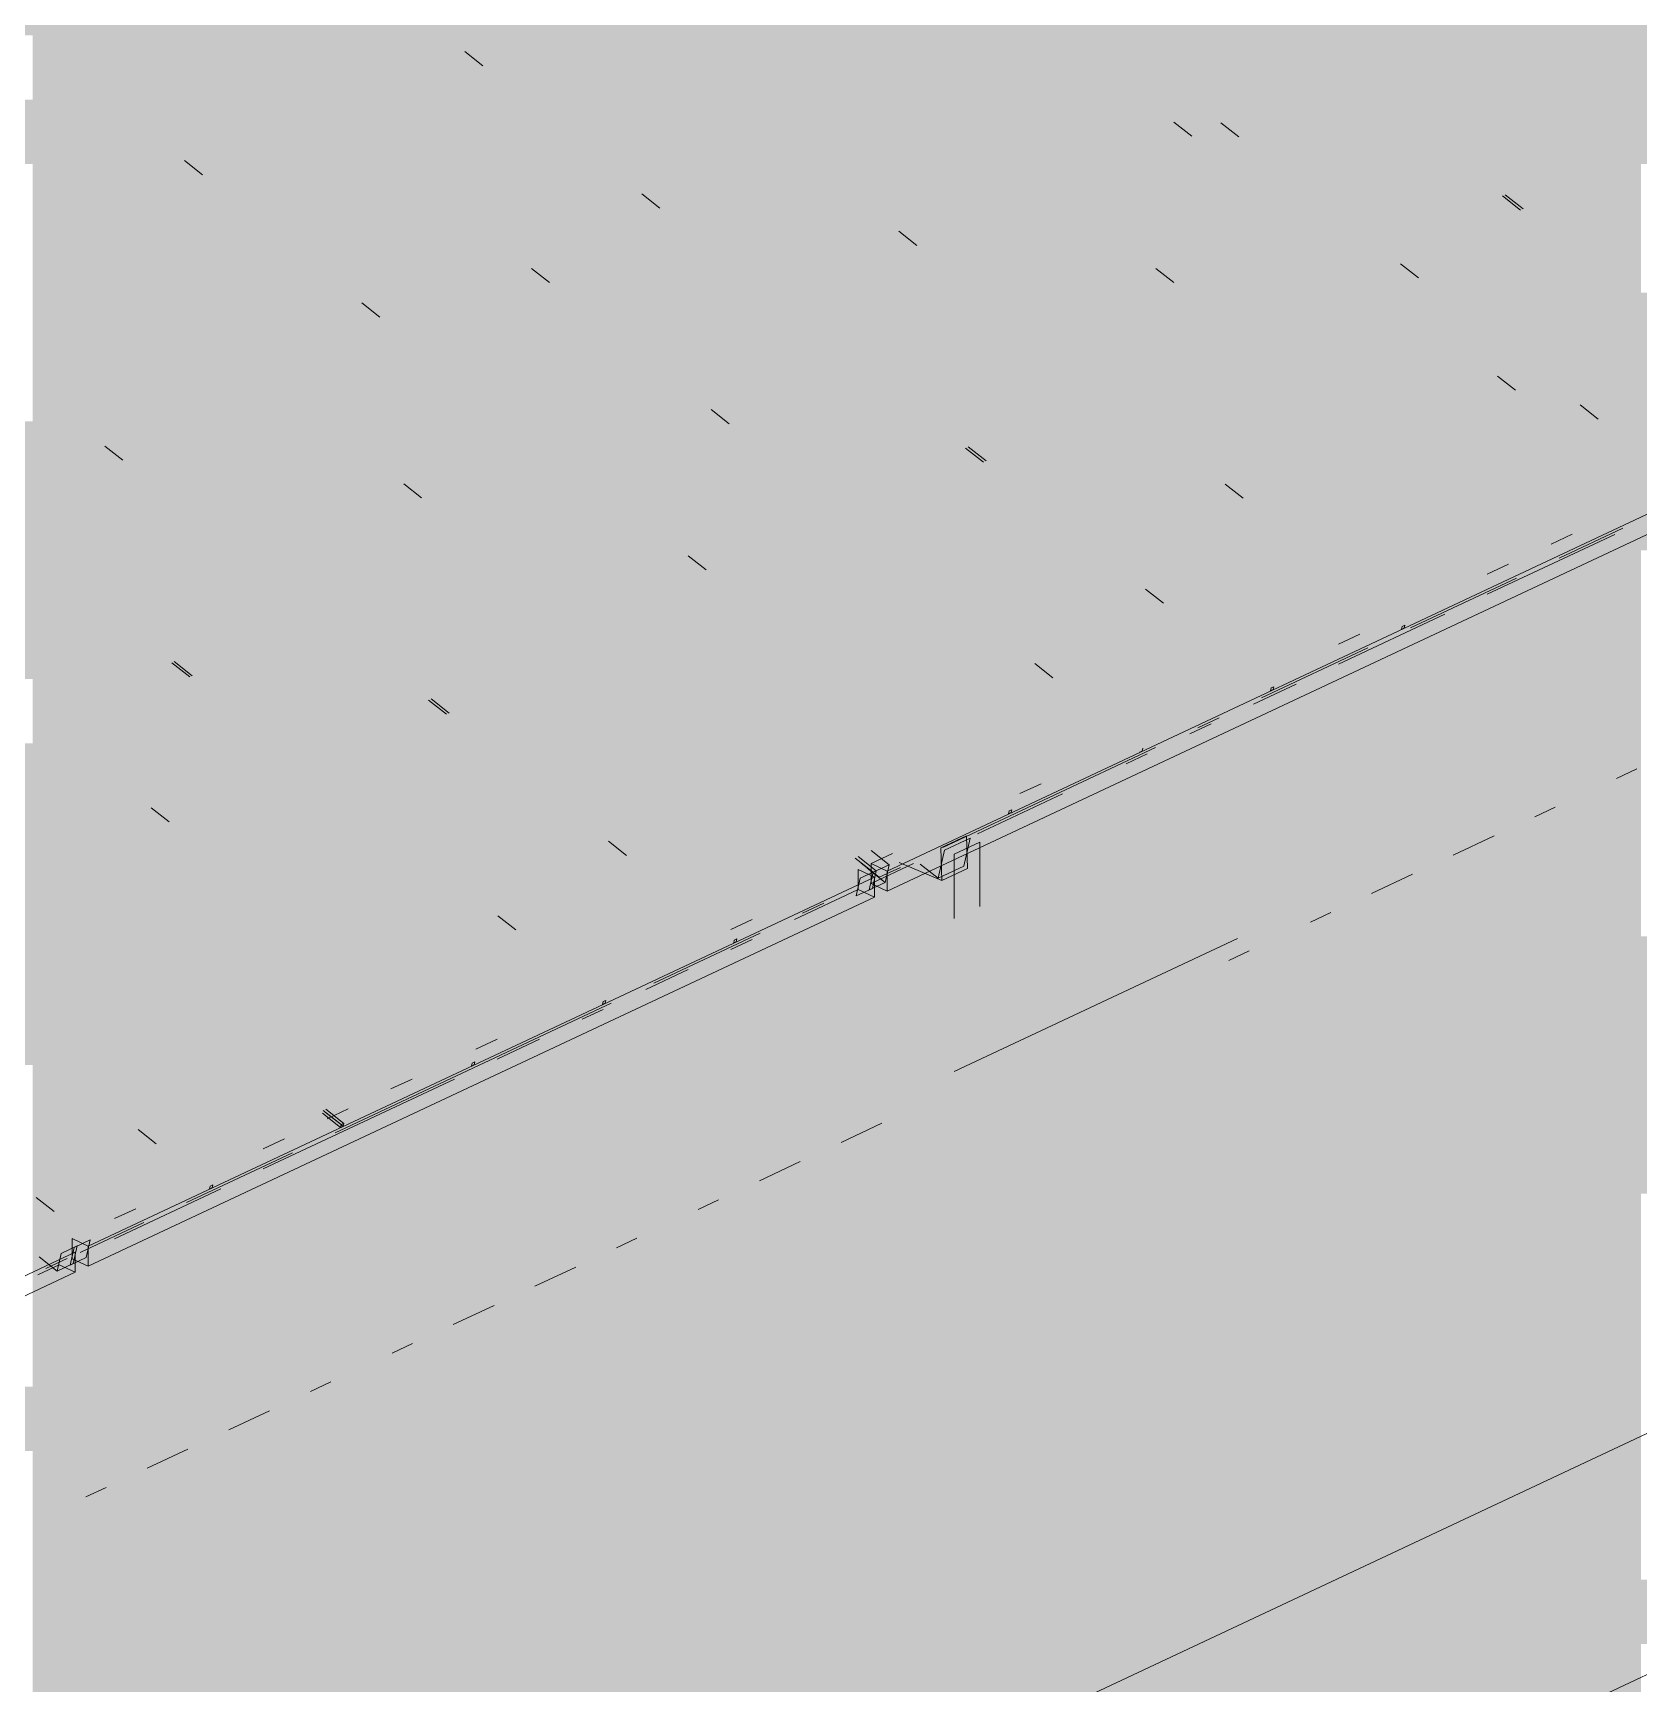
# Model space of a CAD drawing. Header units: millimetres. Extents: x 5 to 1315, y 5 to 292.
# Drawn here: x 1124.158 to 1128.318, y 228.396 to 232.673 of the extents above; entities that cross this region are included whole.
import ezdxf

# ---------------------------------------------------------------- set-up
doc = ezdxf.new("R2010")
doc.units = ezdxf.units.MM
doc.layers.add('EXISTING', color=7, linetype='Continuous')
doc.layers.add('IMAGES', color=7, linetype='Continuous')

# ---------------------------------------------------------------- blocks, each defined once
blk = doc.blocks.new('SHEET_03')
at = {"layer": 'EXISTING', "color": 250, "lineweight": 9}
for p, q in [((219.1266, 224.7204), (254.632, 241.3892)), ((254.632, 240.7647), (219.1266, 224.096)), ((219.1266, 224.096), (240.6299, 234.1911)), ((225.323, 232.5881), (225.2764, 232.6247)), ((227.1131, 232.4421), (227.1597, 232.4055)), ((227.2813, 232.4042), (227.2347, 232.4407)), ((224.5976, 232.306), (224.551, 232.3425)), ((225.7355, 232.256), (225.7821, 232.2194)), ((227.9648, 232.2509), (228.0114, 232.2144)), ((228.0181, 232.2175), (227.9715, 232.254)), ((226.4009, 232.1594), (226.4475, 232.1228)), ((225.4959, 232.0266), (225.4493, 232.0632)), ((227.0664, 232.0628), (227.1129, 232.0263)), ((227.747, 232.0386), (227.7004, 232.0751)), ((225.0101, 231.9738), (225.0567, 231.9373)), ((227.9515, 231.784), (227.998, 231.7474)), ((228.2128, 231.673), (228.1662, 231.7095)), ((225.9617, 231.661), (225.9151, 231.6976)), ((224.3446, 231.6029), (224.3911, 231.5664)), ((226.5739, 231.5979), (226.6204, 231.5613)), ((226.6271, 231.5645), (226.5805, 231.601)), ((225.1649, 231.469), (225.1184, 231.5056)), ((227.2925, 231.4679), (227.246, 231.5045)), ((226.3708, 230.5021), (228.4072, 231.4582)), ((226.3708, 230.4501), (228.4072, 231.4061)), ((227.9252, 231.219), (228.2555, 231.374)), ((228.1454, 231.3744), (228.0903, 231.3485)), ((228.1112, 231.3127), (228.2763, 231.3903)), ((225.9017, 231.2824), (225.8552, 231.3189)), ((227.9803, 231.2969), (227.9252, 231.271)), ((227.7259, 231.1319), (228.0011, 231.2611)), ((227.0396, 231.2323), (227.0862, 231.1958)), ((227.54, 231.0381), (227.8152, 231.1673)), ((227.595, 231.116), (227.54, 231.0901)), ((227.7051, 231.1357), (227.7034, 231.1284)), ((227.7034, 231.1284), (227.7101, 231.1316)), ((227.7117, 231.1389), (227.7051, 231.1357)), ((227.7101, 231.1316), (227.7117, 231.1389)), ((227.3406, 230.951), (227.6158, 231.0802)), ((224.5175, 231.0415), (224.5641, 231.0049)), ((224.5707, 231.008), (224.5242, 231.0446)), ((226.8, 231.003), (226.7535, 231.0395)), ((227.3198, 230.9348), (227.4299, 230.9864)), ((225.1829, 230.9449), (225.2295, 230.9083)), ((225.2362, 230.9115), (225.1896, 230.948)), ((227.3657, 230.9764), (227.364, 230.9691)), ((227.364, 230.9691), (227.3707, 230.9722)), ((227.3723, 230.9795), (227.3657, 230.9764)), ((227.3707, 230.9722), (227.3723, 230.9795)), ((227.1755, 230.8735), (227.2306, 230.8993)), ((227.1547, 230.8572), (227.2097, 230.8831)), ((226.5151, 230.5634), (227.0655, 230.8218)), ((227.0246, 230.8098), (227.0313, 230.8129)), ((227.0313, 230.8129), (227.0329, 230.8202)), ((226.9896, 230.7797), (227.0446, 230.8056)), ((226.7694, 230.7284), (226.7144, 230.7026)), ((228.2599, 230.7421), (228.3127, 230.7669)), ((226.6043, 230.5989), (226.8245, 230.7022)), ((224.5108, 230.6293), (224.4642, 230.6659)), ((226.6868, 230.6577), (226.6852, 230.6504)), ((226.6852, 230.6504), (226.6919, 230.6536)), ((226.6935, 230.6609), (226.6868, 230.6577)), ((226.6919, 230.6536), (226.6935, 230.6609)), ((228.0484, 230.6428), (228.1013, 230.6676)), ((225.6487, 230.5793), (225.6952, 230.5427)), ((226.3759, 230.5185), (226.3293, 230.5551)), ((226.5193, 230.5564), (226.5029, 230.4834)), ((226.5764, 230.5935), (226.5097, 230.5622)), ((226.5097, 230.5622), (226.5125, 230.4777)), ((226.5859, 230.5877), (226.5193, 230.5564)), ((226.5444, 230.5459), (226.6111, 230.5772)), ((226.5696, 230.5147), (226.5859, 230.5877)), ((226.5792, 230.509), (226.5764, 230.5935)), ((226.6111, 230.4107), (226.6111, 230.5772)), ((227.837, 230.5435), (227.9427, 230.5932)), ((226.2877, 230.5355), (226.3342, 230.4989)), ((226.3426, 230.5029), (226.296, 230.5394)), ((226.3034, 230.5225), (226.35, 230.4859)), ((226.3842, 230.5475), (226.3291, 230.5217)), ((226.3291, 230.5217), (226.3291, 230.4697)), ((226.3708, 230.5021), (226.3291, 230.5217)), ((226.3291, 230.4697), (226.4392, 230.5213)), ((226.3759, 230.5185), (226.3342, 230.4989)), ((226.35, 230.4859), (226.405, 230.5117)), ((226.3657, 230.4728), (226.3759, 230.5185)), ((226.5125, 230.4777), (226.4014, 230.524)), ((226.5029, 230.4834), (226.4564, 230.5199)), ((226.5029, 230.4834), (226.5696, 230.5147)), ((226.5444, 230.5459), (226.5444, 230.3794)), ((224.301, 229.5304), (226.3375, 230.4865)), ((226.3009, 230.4833), (226.2907, 230.4376)), ((226.2958, 230.506), (226.3375, 230.4865)), ((226.2958, 230.454), (226.2958, 230.506)), ((226.3426, 230.5029), (226.3009, 230.4833)), ((226.3191, 230.5094), (226.3657, 230.4728)), ((226.3342, 230.4989), (226.324, 230.4533)), ((226.324, 230.4533), (226.3657, 230.4728)), ((226.3291, 230.4697), (226.3708, 230.4501)), ((226.3324, 230.4572), (226.3426, 230.5029)), ((226.3375, 230.4865), (226.3375, 230.4344)), ((226.3708, 230.4501), (226.3708, 230.5021)), ((226.5125, 230.4777), (226.5792, 230.509)), ((227.6255, 230.4443), (227.7313, 230.4939)), ((224.301, 229.4784), (226.3375, 230.4344)), ((226.1307, 230.3765), (226.2958, 230.454)), ((226.2907, 230.4376), (226.3324, 230.4572)), ((226.3375, 230.4344), (226.2958, 230.454)), ((225.4091, 230.35), (225.3625, 230.3865)), ((226.1515, 230.3927), (226.2065, 230.4186)), ((227.467, 230.3698), (227.5198, 230.3946)), ((225.7662, 230.2119), (226.0414, 230.341)), ((226.0206, 230.3768), (225.9656, 230.351)), ((225.9656, 230.299), (226.0206, 230.3248)), ((225.9747, 230.3234), (225.9731, 230.3161)), ((225.9731, 230.3161), (225.9797, 230.3192)), ((225.9814, 230.3265), (225.9747, 230.3234)), ((225.9797, 230.3192), (225.9814, 230.3265)), ((226.5444, 229.9831), (227.2779, 230.3274)), ((227.2555, 230.2705), (227.3084, 230.2954)), ((225.7454, 230.1956), (225.8555, 230.2473)), ((224.9407, 229.8243), (225.6562, 230.1602)), ((225.5803, 230.1181), (225.6353, 230.1439)), ((225.6353, 230.1641), (225.6337, 230.1568)), ((225.6337, 230.1568), (225.6403, 230.1599)), ((225.642, 230.1672), (225.6353, 230.1641)), ((225.6403, 230.1599), (225.642, 230.1672)), ((225.3601, 230.0668), (225.3051, 230.0409)), ((225.3601, 230.0147), (225.4702, 230.0664)), ((225.2959, 230.0047), (225.2943, 229.9974)), ((225.2943, 229.9974), (225.3009, 230.0005)), ((225.3026, 230.0078), (225.2959, 230.0047)), ((225.3009, 230.0005), (225.3026, 230.0078)), ((224.7547, 229.7305), (225.2501, 229.9631)), ((225.14, 229.9634), (225.0849, 229.9376)), ((224.9549, 229.8381), (224.9083, 229.8746)), ((224.9099, 229.8819), (224.9565, 229.8454)), ((224.9615, 229.8412), (224.915, 229.8778)), ((224.9632, 229.8485), (224.9166, 229.8851)), ((224.9749, 229.8859), (224.9198, 229.8601)), ((224.4308, 229.8323), (224.4774, 229.7957)), ((224.9565, 229.8454), (224.9549, 229.8381)), ((224.9549, 229.8381), (224.9615, 229.8412)), ((224.9632, 229.8485), (224.9565, 229.8454)), ((224.9615, 229.8412), (224.9632, 229.8485)), ((226.2512, 229.799), (226.3569, 229.8487)), ((224.8098, 229.8084), (224.7547, 229.7826)), ((224.5554, 229.6434), (224.8306, 229.7726)), ((226.0397, 229.6998), (226.1454, 229.7494)), ((224.213, 229.6199), (224.1664, 229.6565)), ((224.3694, 229.5496), (224.6446, 229.6788)), ((224.6171, 229.686), (224.6155, 229.6787)), ((224.6155, 229.6787), (224.6221, 229.6819)), ((224.6238, 229.6892), (224.6171, 229.686)), ((224.6221, 229.6819), (224.6238, 229.6892)), ((224.4245, 229.6275), (224.3694, 229.6017)), ((225.8811, 229.6253), (225.934, 229.6501)), ((224.2802, 229.5142), (224.4453, 229.5917)), ((224.2728, 229.5312), (224.2311, 229.5116)), ((224.2594, 229.55), (224.2594, 229.498)), ((224.301, 229.5304), (224.2594, 229.55)), ((224.2626, 229.4855), (224.2728, 229.5312)), ((224.3061, 229.5468), (224.2645, 229.5272)), ((224.2959, 229.5012), (224.3061, 229.5468)), ((224.301, 229.4784), (224.301, 229.5304)), ((225.6697, 229.526), (225.7225, 229.5509)), ((222.2313, 228.5587), (224.2677, 229.5148)), ((224.2209, 229.4659), (224.1743, 229.5025)), ((224.1918, 229.4727), (224.2469, 229.4985)), ((224.2311, 229.5116), (224.2209, 229.4659)), ((224.2209, 229.4659), (224.2626, 229.4855)), ((224.2645, 229.5272), (224.2543, 229.4816)), ((224.2543, 229.4816), (224.2959, 229.5012)), ((224.2594, 229.498), (224.301, 229.4784)), ((224.2677, 229.5148), (224.2677, 229.4627)), ((222.2313, 228.5067), (224.2677, 229.4627)), ((224.171, 229.4565), (224.226, 229.4823)), ((224.2677, 229.4627), (224.226, 229.4823)), ((225.4582, 229.4268), (225.564, 229.4764)), ((225.2468, 229.3275), (225.3525, 229.3771)), ((225.0882, 229.253), (225.1411, 229.2779)), ((224.8768, 229.1538), (224.9296, 229.1786)), ((224.6653, 229.0545), (224.771, 229.1041)), ((224.4539, 228.9552), (224.5596, 229.0049)), ((224.2953, 228.8808), (224.3481, 228.9056))]:
    blk.add_line(p, q, dxfattribs=at)
at = {"layer": 'IMAGES', "color": 7}
for points in [[(223.991, 232.6667), (224.9908, 232.6667), (223.991, 232.8333), (224.9908, 232.8333)], [(224.9908, 232.6667), (225.1574, 232.6667), (224.9908, 232.8333), (225.1574, 232.8333)], [(225.1574, 232.6667), (226.6571, 232.6667), (225.1574, 232.8333), (226.6571, 232.8333)], [(226.6571, 232.6667), (226.8238, 232.6667), (226.6571, 232.8333), (226.8238, 232.8333)], [(226.8238, 232.6667), (226.9904, 232.6667), (226.8238, 232.8333), (226.9904, 232.8333)], [(226.9904, 232.6667), (229.9898, 232.6667), (226.9904, 232.8333), (229.9898, 232.8333)], [(224.1576, 232.5), (224.3242, 232.5), (224.1576, 232.6667), (224.3242, 232.6667)], [(224.3242, 232.5), (228.4901, 232.5), (224.3242, 232.6667), (228.4901, 232.6667)], [(223.991, 232.3333), (225.9906, 232.3333), (223.991, 232.5), (225.9906, 232.5)], [(225.9906, 232.3333), (226.1572, 232.3333), (225.9906, 232.5), (226.1572, 232.5)], [(226.1572, 232.3333), (227.6569, 232.3333), (226.1572, 232.5), (227.6569, 232.5)], [(227.6569, 232.3333), (227.8236, 232.3333), (227.6569, 232.5), (227.8236, 232.5)], [(227.8236, 232.3333), (230.1565, 232.3333), (227.8236, 232.5), (230.1565, 232.5)], [(224.1576, 232.1667), (224.3242, 232.1667), (224.1576, 232.3333), (224.3242, 232.3333)], [(224.3242, 232.1667), (224.4909, 232.1667), (224.3242, 232.3333), (224.4909, 232.3333)], [(224.4909, 232), (224.6575, 232), (224.4909, 232.3333), (224.6575, 232.3333)], [(224.6575, 232), (224.8241, 232), (224.6575, 232.3333), (224.8241, 232.3333)], [(224.8241, 232.1667), (226.6571, 232.1667), (224.8241, 232.3333), (226.6571, 232.3333)], [(226.6571, 232.1667), (226.8238, 232.1667), (226.6571, 232.3333), (226.8238, 232.3333)], [(226.8238, 232.1667), (227.157, 232.1667), (226.8238, 232.3333), (227.157, 232.3333)], [(227.157, 232.1667), (227.3237, 232.1667), (227.157, 232.3333), (227.3237, 232.3333)], [(227.3237, 232.1667), (227.4903, 232.1667), (227.3237, 232.3333), (227.4903, 232.3333)], [(227.4903, 232.1667), (227.6569, 232.1667), (227.4903, 232.3333), (227.6569, 232.3333)], [(227.6569, 232.1667), (228.3235, 232.1667), (227.6569, 232.3333), (228.3235, 232.3333)], [(224.1576, 232), (224.4909, 232), (224.1576, 232.1667), (224.4909, 232.1667)], [(224.8241, 232), (225.8239, 232), (224.8241, 232.1667), (225.8239, 232.1667)], [(225.8239, 232), (225.9906, 232), (225.8239, 232.1667), (225.9906, 232.1667)], [(225.9906, 232), (226.4905, 232), (225.9906, 232.1667), (226.4905, 232.1667)], [(226.4905, 232), (226.6571, 232), (226.4905, 232.1667), (226.6571, 232.1667)], [(226.6571, 232), (228.1568, 232), (226.6571, 232.1667), (228.1568, 232.1667)], [(228.1568, 232), (228.3235, 232), (228.1568, 232.1667), (228.3235, 232.1667)], [(224.1576, 231.8333), (224.3242, 231.8333), (224.1576, 232), (224.3242, 232)], [(224.3242, 231.8333), (224.4909, 231.8333), (224.3242, 232), (224.4909, 232)], [(224.4909, 231.6667), (224.6575, 231.6667), (224.4909, 232), (224.6575, 232)], [(224.6575, 231.8333), (224.8241, 231.8333), (224.6575, 232), (224.8241, 232)], [(224.8241, 231.8333), (224.9908, 231.8333), (224.8241, 232), (224.9908, 232)], [(224.9908, 231.8333), (227.6569, 231.8333), (224.9908, 232), (227.6569, 232)], [(227.6569, 231.8333), (227.8236, 231.8333), (227.6569, 232), (227.8236, 232)], [(227.8236, 231.8333), (229.1567, 231.8333), (227.8236, 232), (229.1567, 232)], [(224.1576, 231.6667), (224.4909, 231.6667), (224.1576, 231.8333), (224.4909, 231.8333)], [(224.6575, 231.6667), (224.8241, 231.6667), (224.6575, 231.8333), (224.8241, 231.8333)], [(224.8241, 231.6667), (225.1574, 231.6667), (224.8241, 231.8333), (225.1574, 231.8333)], [(225.1574, 231.6667), (226.3239, 231.6667), (225.1574, 231.8333), (226.3239, 231.8333)], [(226.3239, 231.6667), (226.4905, 231.6667), (226.3239, 231.8333), (226.4905, 231.8333)], [(226.4905, 231.6667), (228.4901, 231.6667), (226.4905, 231.8333), (228.4901, 231.8333)], [(223.991, 231.5), (224.6575, 231.5), (223.991, 231.6667), (224.6575, 231.6667)], [(224.6575, 231.5), (224.8241, 231.5), (224.6575, 231.6667), (224.8241, 231.6667)], [(224.8241, 231.5), (225.1574, 231.5), (224.8241, 231.6667), (225.1574, 231.6667)], [(225.1574, 231.5), (225.324, 231.5), (225.1574, 231.6667), (225.324, 231.6667)], [(225.324, 231.5), (225.6573, 231.5), (225.324, 231.6667), (225.6573, 231.6667)], [(225.6573, 231.5), (227.9902, 231.5), (225.6573, 231.6667), (227.9902, 231.6667)], [(227.9902, 231.5), (228.1568, 231.5), (227.9902, 231.6667), (228.1568, 231.6667)], [(228.1568, 231.5), (228.4901, 231.5), (228.1568, 231.6667), (228.4901, 231.6667)], [(222.4912, 231.3333), (224.4909, 231.3333), (222.4912, 231.5), (224.4909, 231.5)], [(224.4909, 231.3333), (224.6575, 231.3333), (224.4909, 231.5), (224.6575, 231.5)], [(224.6575, 231.3333), (225.1574, 231.3333), (224.6575, 231.5), (225.1574, 231.5)], [(225.1574, 231.3333), (225.6573, 231.3333), (225.1574, 231.5), (225.6573, 231.5)], [(225.6573, 231.3333), (227.3237, 231.3333), (225.6573, 231.5), (227.3237, 231.5)], [(227.3237, 231.3333), (227.4903, 231.3333), (227.3237, 231.5), (227.4903, 231.5)], [(227.4903, 231.3333), (228.4901, 231.3333), (227.4903, 231.5), (228.4901, 231.5)], [(223.1578, 231.1667), (225.1574, 231.1667), (223.1578, 231.3333), (225.1574, 231.3333)], [(225.1574, 231.1667), (225.4907, 231.1667), (225.1574, 231.3333), (225.4907, 231.3333)], [(225.4907, 231.1667), (225.6573, 231.1667), (225.4907, 231.3333), (225.6573, 231.3333)], [(225.6573, 231.1667), (225.8239, 231.1667), (225.6573, 231.3333), (225.8239, 231.3333)], [(225.8239, 231.1667), (225.9906, 231.1667), (225.8239, 231.3333), (225.9906, 231.3333)], [(225.9906, 231.1667), (227.6569, 231.1667), (225.9906, 231.3333), (227.6569, 231.3333)], [(227.6569, 231.1667), (227.9902, 231.1667), (227.6569, 231.3333), (227.9902, 231.3333)], [(227.9902, 231.1667), (228.1568, 231.1667), (227.9902, 231.3333), (228.1568, 231.3333)], [(228.1568, 231.1667), (228.3235, 231.1667), (228.1568, 231.3333), (228.3235, 231.3333)], [(222.9911, 231), (224.8241, 231), (222.9911, 231.1667), (224.8241, 231.1667)], [(224.8241, 231), (225.1574, 231), (224.8241, 231.1667), (225.1574, 231.1667)], [(225.1574, 231), (225.4907, 231), (225.1574, 231.1667), (225.4907, 231.1667)], [(225.4907, 231), (225.8239, 231), (225.4907, 231.1667), (225.8239, 231.1667)], [(225.8239, 231), (225.9906, 231), (225.8239, 231.1667), (225.9906, 231.1667)], [(225.9906, 231), (226.1572, 231), (225.9906, 231.1667), (226.1572, 231.1667)], [(226.1572, 231), (227.157, 231), (226.1572, 231.1667), (227.157, 231.1667)], [(227.157, 231), (227.6569, 231), (227.157, 231.1667), (227.6569, 231.1667)], [(227.6569, 231), (227.8236, 231), (227.6569, 231.1667), (227.8236, 231.1667)], [(227.8236, 231), (227.9902, 231), (227.8236, 231.1667), (227.9902, 231.1667)], [(227.9902, 231), (228.1568, 231), (227.9902, 231.1667), (228.1568, 231.1667)], [(228.1568, 230.8333), (228.3235, 230.8333), (228.1568, 231.1667), (228.3235, 231.1667)], [(224.1576, 230.8333), (225.4907, 230.8333), (224.1576, 231), (225.4907, 231)], [(225.4907, 230.8333), (225.6573, 230.8333), (225.4907, 231), (225.6573, 231)], [(225.6573, 230.8333), (225.8239, 230.8333), (225.6573, 231), (225.8239, 231)], [(225.8239, 230.6667), (225.9906, 230.6667), (225.8239, 231), (225.9906, 231)], [(225.9906, 230.8333), (226.1572, 230.8333), (225.9906, 231), (226.1572, 231)], [(226.1572, 230.8333), (226.3239, 230.8333), (226.1572, 231), (226.3239, 231)], [(226.3239, 230.8333), (227.3237, 230.8333), (226.3239, 231), (227.3237, 231)], [(227.3237, 230.8333), (227.4903, 230.8333), (227.3237, 231), (227.4903, 231)], [(227.4903, 230.8333), (227.6569, 230.8333), (227.4903, 231), (227.6569, 231)], [(227.6569, 230.8333), (227.8236, 230.8333), (227.6569, 231), (227.8236, 231)], [(227.8236, 230.8333), (227.9902, 230.8333), (227.8236, 231), (227.9902, 231)], [(227.9902, 230.8333), (228.1568, 230.8333), (227.9902, 231), (228.1568, 231)], [(223.3244, 230.6667), (225.324, 230.6667), (223.3244, 230.8333), (225.324, 230.8333)], [(225.324, 230.6667), (225.4907, 230.6667), (225.324, 230.8333), (225.4907, 230.8333)], [(225.4907, 230.6667), (225.8239, 230.6667), (225.4907, 230.8333), (225.8239, 230.8333)], [(225.9906, 230.6667), (226.3239, 230.6667), (225.9906, 230.8333), (226.3239, 230.8333)], [(226.3239, 230.6667), (226.4905, 230.6667), (226.3239, 230.8333), (226.4905, 230.8333)], [(226.4905, 230.6667), (226.9904, 230.6667), (226.4905, 230.8333), (226.9904, 230.8333)], [(226.9904, 230.6667), (227.157, 230.6667), (226.9904, 230.8333), (227.157, 230.8333)], [(227.157, 230.6667), (227.3237, 230.6667), (227.157, 230.8333), (227.3237, 230.8333)], [(227.3237, 230.6667), (227.4903, 230.6667), (227.3237, 230.8333), (227.4903, 230.8333)], [(227.4903, 230.6667), (227.8236, 230.6667), (227.4903, 230.8333), (227.8236, 230.8333)], [(227.8236, 230.6667), (228.1568, 230.6667), (227.8236, 230.8333), (228.1568, 230.8333)], [(228.1568, 230.6667), (228.3235, 230.6667), (228.1568, 230.8333), (228.3235, 230.8333)], [(223.991, 230.5), (225.1574, 230.5), (223.991, 230.6667), (225.1574, 230.6667)], [(225.1574, 230.5), (225.324, 230.5), (225.1574, 230.6667), (225.324, 230.6667)], [(225.324, 230.5), (225.9906, 230.5), (225.324, 230.6667), (225.9906, 230.6667)], [(225.9906, 230.5), (226.1572, 230.5), (225.9906, 230.6667), (226.1572, 230.6667)], [(226.1572, 230.5), (226.4905, 230.5), (226.1572, 230.6667), (226.4905, 230.6667)], [(226.4905, 230.5), (226.6571, 230.5), (226.4905, 230.6667), (226.6571, 230.6667)], [(226.6571, 230.5), (226.8238, 230.5), (226.6571, 230.6667), (226.8238, 230.6667)], [(226.8238, 230.5), (226.9904, 230.5), (226.8238, 230.6667), (226.9904, 230.6667)], [(226.9904, 230.5), (227.157, 230.5), (226.9904, 230.6667), (227.157, 230.6667)], [(227.157, 230.5), (227.4903, 230.5), (227.157, 230.6667), (227.4903, 230.6667)], [(227.4903, 230.5), (227.6569, 230.5), (227.4903, 230.6667), (227.6569, 230.6667)], [(227.6569, 230.5), (227.8236, 230.5), (227.6569, 230.6667), (227.8236, 230.6667)], [(227.8236, 230.5), (227.9902, 230.5), (227.8236, 230.6667), (227.9902, 230.6667)], [(227.9902, 230.5), (228.1568, 230.5), (227.9902, 230.6667), (228.1568, 230.6667)], [(228.1568, 230.5), (228.3235, 230.5), (228.1568, 230.6667), (228.3235, 230.6667)], [(223.8243, 230.3333), (225.6573, 230.3333), (223.8243, 230.5), (225.6573, 230.5)], [(225.6573, 230.3333), (225.9906, 230.3333), (225.6573, 230.5), (225.9906, 230.5)], [(225.9906, 230.3333), (226.1572, 230.3333), (225.9906, 230.5), (226.1572, 230.5)], [(226.1572, 230.3333), (226.3239, 230.3333), (226.1572, 230.5), (226.3239, 230.5)], [(226.3239, 230.3333), (227.157, 230.3333), (226.3239, 230.5), (227.157, 230.5)], [(227.157, 230.3333), (227.4903, 230.3333), (227.157, 230.5), (227.4903, 230.5)], [(227.4903, 230.3333), (227.6569, 230.3333), (227.4903, 230.5), (227.6569, 230.5)], [(227.6569, 230.3333), (227.8236, 230.3333), (227.6569, 230.5), (227.8236, 230.5)], [(227.8236, 230.3333), (227.9902, 230.3333), (227.8236, 230.5), (227.9902, 230.5)], [(227.9902, 230.3333), (228.3235, 230.3333), (227.9902, 230.5), (228.3235, 230.5)], [(223.491, 230.1667), (224.3242, 230.1667), (223.491, 230.3333), (224.3242, 230.3333)], [(224.3242, 230.1667), (224.4909, 230.1667), (224.3242, 230.3333), (224.4909, 230.3333)], [(224.4909, 230.1667), (225.6573, 230.1667), (224.4909, 230.3333), (225.6573, 230.3333)], [(225.6573, 230.1667), (225.8239, 230.1667), (225.6573, 230.3333), (225.8239, 230.3333)], [(225.8239, 230.1667), (227.3237, 230.1667), (225.8239, 230.3333), (227.3237, 230.3333)], [(227.3237, 230.1667), (227.4903, 230.1667), (227.3237, 230.3333), (227.4903, 230.3333)], [(227.4903, 230.1667), (227.6569, 230.1667), (227.4903, 230.3333), (227.6569, 230.3333)], [(227.6569, 230.1667), (227.8236, 230.1667), (227.6569, 230.3333), (227.8236, 230.3333)], [(227.8236, 230.1667), (227.9902, 230.1667), (227.8236, 230.3333), (227.9902, 230.3333)], [(227.9902, 230.1667), (229.4899, 230.1667), (227.9902, 230.3333), (229.4899, 230.3333)], [(221.9913, 230), (225.1574, 230), (221.9913, 230.1667), (225.1574, 230.1667)], [(225.1574, 230), (225.6573, 230), (225.1574, 230.1667), (225.6573, 230.1667)], [(225.6573, 230), (225.8239, 230), (225.6573, 230.1667), (225.8239, 230.1667)], [(225.8239, 230), (225.9906, 230), (225.8239, 230.1667), (225.9906, 230.1667)], [(225.9906, 230), (226.9904, 230), (225.9906, 230.1667), (226.9904, 230.1667)], [(226.9904, 230), (227.157, 230), (226.9904, 230.1667), (227.157, 230.1667)], [(227.157, 230), (227.3237, 230), (227.157, 230.1667), (227.3237, 230.1667)], [(227.3237, 230), (227.4903, 230), (227.3237, 230.1667), (227.4903, 230.1667)], [(227.4903, 230), (227.6569, 230), (227.4903, 230.1667), (227.6569, 230.1667)], [(227.6569, 230), (229.3233, 230), (227.6569, 230.1667), (229.3233, 230.1667)], [(224.1576, 229.8333), (224.3242, 229.8333), (224.1576, 230), (224.3242, 230)], [(224.3242, 229.8333), (224.6575, 229.8333), (224.3242, 230), (224.6575, 230)], [(224.6575, 229.8333), (224.8241, 229.8333), (224.6575, 230), (224.8241, 230)], [(224.8241, 229.8333), (225.1574, 229.8333), (224.8241, 230), (225.1574, 230)], [(225.1574, 229.8333), (225.4907, 229.8333), (225.1574, 230), (225.4907, 230)], [(225.4907, 229.8333), (225.6573, 229.8333), (225.4907, 230), (225.6573, 230)], [(225.6573, 229.8333), (225.8239, 229.8333), (225.6573, 230), (225.8239, 230)], [(225.8239, 229.8333), (225.9906, 229.8333), (225.8239, 230), (225.9906, 230)], [(225.9906, 229.8333), (226.1572, 229.8333), (225.9906, 230), (226.1572, 230)], [(226.1572, 229.8333), (226.3239, 229.8333), (226.1572, 230), (226.3239, 230)], [(226.3239, 229.8333), (226.6571, 229.8333), (226.3239, 230), (226.6571, 230)], [(226.6571, 229.8333), (226.8238, 229.8333), (226.6571, 230), (226.8238, 230)], [(226.8238, 229.8333), (226.9904, 229.8333), (226.8238, 230), (226.9904, 230)], [(226.9904, 229.8333), (227.157, 229.8333), (226.9904, 230), (227.157, 230)], [(227.157, 229.8333), (227.3237, 229.8333), (227.157, 230), (227.3237, 230)], [(227.3237, 229.8333), (228.8234, 229.8333), (227.3237, 230), (228.8234, 230)], [(224.1576, 229.6667), (224.4909, 229.6667), (224.1576, 229.8333), (224.4909, 229.8333)], [(224.4909, 229.6667), (224.8241, 229.6667), (224.4909, 229.8333), (224.8241, 229.8333)], [(224.8241, 229.6667), (224.9908, 229.6667), (224.8241, 229.8333), (224.9908, 229.8333)], [(224.9908, 229.6667), (225.1574, 229.6667), (224.9908, 229.8333), (225.1574, 229.8333)], [(225.1574, 229.6667), (225.324, 229.6667), (225.1574, 229.8333), (225.324, 229.8333)], [(225.324, 229.6667), (225.4907, 229.6667), (225.324, 229.8333), (225.4907, 229.8333)], [(225.4907, 229.6667), (225.6573, 229.6667), (225.4907, 229.8333), (225.6573, 229.8333)], [(225.6573, 229.6667), (225.8239, 229.6667), (225.6573, 229.8333), (225.8239, 229.8333)], [(225.8239, 229.6667), (225.9906, 229.6667), (225.8239, 229.8333), (225.9906, 229.8333)], [(225.9906, 229.6667), (226.1572, 229.6667), (225.9906, 229.8333), (226.1572, 229.8333)], [(226.1572, 229.6667), (226.3239, 229.6667), (226.1572, 229.8333), (226.3239, 229.8333)], [(226.3239, 229.6667), (226.4905, 229.6667), (226.3239, 229.8333), (226.4905, 229.8333)], [(226.4905, 229.6667), (226.6571, 229.6667), (226.4905, 229.8333), (226.6571, 229.8333)], [(226.6571, 229.6667), (226.9904, 229.6667), (226.6571, 229.8333), (226.9904, 229.8333)], [(226.9904, 229.6667), (228.6568, 229.6667), (226.9904, 229.8333), (228.6568, 229.8333)], [(224.1576, 229.3333), (224.3242, 229.3333), (224.1576, 229.6667), (224.3242, 229.6667)], [(224.3242, 229.5), (224.4909, 229.5), (224.3242, 229.6667), (224.4909, 229.6667)], [(224.4909, 229.5), (224.6575, 229.5), (224.4909, 229.6667), (224.6575, 229.6667)], [(224.6575, 229.5), (224.8241, 229.5), (224.6575, 229.6667), (224.8241, 229.6667)], [(224.8241, 229.5), (224.9908, 229.5), (224.8241, 229.6667), (224.9908, 229.6667)], [(224.9908, 229.5), (225.1574, 229.5), (224.9908, 229.6667), (225.1574, 229.6667)], [(225.1574, 229.5), (225.324, 229.5), (225.1574, 229.6667), (225.324, 229.6667)], [(225.324, 229.5), (225.4907, 229.5), (225.324, 229.6667), (225.4907, 229.6667)], [(225.4907, 229.5), (225.6573, 229.5), (225.4907, 229.6667), (225.6573, 229.6667)], [(225.6573, 229.5), (225.8239, 229.5), (225.6573, 229.6667), (225.8239, 229.6667)], [(225.8239, 229.5), (225.9906, 229.5), (225.8239, 229.6667), (225.9906, 229.6667)], [(225.9906, 229.5), (226.1572, 229.5), (225.9906, 229.6667), (226.1572, 229.6667)], [(226.1572, 229.5), (226.3239, 229.5), (226.1572, 229.6667), (226.3239, 229.6667)], [(226.3239, 229.5), (226.4905, 229.5), (226.3239, 229.6667), (226.4905, 229.6667)], [(226.4905, 229.5), (226.6571, 229.5), (226.4905, 229.6667), (226.6571, 229.6667)], [(226.6571, 229.5), (228.3235, 229.5), (226.6571, 229.6667), (228.3235, 229.6667)], [(224.3242, 229.3333), (224.4909, 229.3333), (224.3242, 229.5), (224.4909, 229.5)], [(224.4909, 229.3333), (224.6575, 229.3333), (224.4909, 229.5), (224.6575, 229.5)], [(224.6575, 229.3333), (224.9908, 229.3333), (224.6575, 229.5), (224.9908, 229.5)], [(224.9908, 229.3333), (225.1574, 229.3333), (224.9908, 229.5), (225.1574, 229.5)], [(225.1574, 229.1667), (225.324, 229.1667), (225.1574, 229.5), (225.324, 229.5)], [(225.324, 229.3333), (225.4907, 229.3333), (225.324, 229.5), (225.4907, 229.5)], [(225.4907, 229.3333), (225.6573, 229.3333), (225.4907, 229.5), (225.6573, 229.5)], [(225.6573, 229.3333), (225.8239, 229.3333), (225.6573, 229.5), (225.8239, 229.5)], [(225.8239, 229.3333), (225.9906, 229.3333), (225.8239, 229.5), (225.9906, 229.5)], [(225.9906, 229.3333), (226.3239, 229.3333), (225.9906, 229.5), (226.3239, 229.5)], [(226.3239, 229.3333), (227.8236, 229.3333), (226.3239, 229.5), (227.8236, 229.5)], [(227.8236, 229.3333), (227.9902, 229.3333), (227.8236, 229.5), (227.9902, 229.5)], [(227.9902, 229.3333), (228.1568, 229.3333), (227.9902, 229.5), (228.1568, 229.5)], [(228.1568, 229.3333), (228.3235, 229.3333), (228.1568, 229.5), (228.3235, 229.5)], [(224.1576, 229.1667), (224.3242, 229.1667), (224.1576, 229.3333), (224.3242, 229.3333)], [(224.3242, 229.1667), (224.6575, 229.1667), (224.3242, 229.3333), (224.6575, 229.3333)], [(224.6575, 229.1667), (224.8241, 229.1667), (224.6575, 229.3333), (224.8241, 229.3333)], [(224.8241, 229), (224.9908, 229), (224.8241, 229.3333), (224.9908, 229.3333)], [(224.9908, 229.1667), (225.1574, 229.1667), (224.9908, 229.3333), (225.1574, 229.3333)], [(225.324, 229.1667), (225.4907, 229.1667), (225.324, 229.3333), (225.4907, 229.3333)], [(225.4907, 229.1667), (225.6573, 229.1667), (225.4907, 229.3333), (225.6573, 229.3333)], [(225.6573, 229.1667), (225.8239, 229.1667), (225.6573, 229.3333), (225.8239, 229.3333)], [(225.8239, 229.1667), (227.3237, 229.1667), (225.8239, 229.3333), (227.3237, 229.3333)], [(227.3237, 229.1667), (227.6569, 229.1667), (227.3237, 229.3333), (227.6569, 229.3333)], [(227.6569, 229.1667), (227.8236, 229.1667), (227.6569, 229.3333), (227.8236, 229.3333)], [(227.8236, 229.1667), (227.9902, 229.1667), (227.8236, 229.3333), (227.9902, 229.3333)], [(227.9902, 229.1667), (228.3235, 229.1667), (227.9902, 229.3333), (228.3235, 229.3333)], [(223.991, 229), (224.3242, 229), (223.991, 229.1667), (224.3242, 229.1667)], [(224.3242, 229), (224.4909, 229), (224.3242, 229.1667), (224.4909, 229.1667)], [(224.4909, 229), (224.6575, 229), (224.4909, 229.1667), (224.6575, 229.1667)], [(224.6575, 229), (224.8241, 229), (224.6575, 229.1667), (224.8241, 229.1667)], [(224.9908, 229), (225.1574, 229), (224.9908, 229.1667), (225.1574, 229.1667)], [(225.1574, 229), (225.324, 229), (225.1574, 229.1667), (225.324, 229.1667)], [(225.324, 229), (225.4907, 229), (225.324, 229.1667), (225.4907, 229.1667)], [(225.4907, 229), (227.3237, 229), (225.4907, 229.1667), (227.3237, 229.1667)], [(227.3237, 229), (227.4903, 229), (227.3237, 229.1667), (227.4903, 229.1667)], [(227.4903, 229), (227.6569, 229), (227.4903, 229.1667), (227.6569, 229.1667)], [(227.6569, 229), (227.9902, 229), (227.6569, 229.1667), (227.9902, 229.1667)], [(227.9902, 229), (228.1568, 229), (227.9902, 229.1667), (228.1568, 229.1667)], [(228.1568, 229), (228.3235, 229), (228.1568, 229.1667), (228.3235, 229.1667)], [(224.1576, 228.8333), (224.3242, 228.8333), (224.1576, 229), (224.3242, 229)], [(224.3242, 228.8333), (224.4909, 228.8333), (224.3242, 229), (224.4909, 229)], [(224.4909, 228.8333), (224.6575, 228.8333), (224.4909, 229), (224.6575, 229)], [(224.6575, 228.8333), (224.8241, 228.8333), (224.6575, 229), (224.8241, 229)], [(224.8241, 228.8333), (224.9908, 228.8333), (224.8241, 229), (224.9908, 229)], [(224.9908, 228.8333), (225.1574, 228.8333), (224.9908, 229), (225.1574, 229)], [(225.1574, 228.8333), (226.9904, 228.8333), (225.1574, 229), (226.9904, 229)], [(226.9904, 228.8333), (227.157, 228.8333), (226.9904, 229), (227.157, 229)], [(227.157, 228.8333), (227.4903, 228.8333), (227.157, 229), (227.4903, 229)], [(227.4903, 228.8333), (227.6569, 228.8333), (227.4903, 229), (227.6569, 229)], [(227.6569, 228.8333), (227.8236, 228.8333), (227.6569, 229), (227.8236, 229)], [(227.8236, 228.8333), (227.9902, 228.8333), (227.8236, 229), (227.9902, 229)], [(227.9902, 228.8333), (228.3235, 228.8333), (227.9902, 229), (228.3235, 229)], [(224.1576, 228.6667), (224.4909, 228.6667), (224.1576, 228.8333), (224.4909, 228.8333)], [(224.4909, 228.6667), (224.6575, 228.6667), (224.4909, 228.8333), (224.6575, 228.8333)], [(224.6575, 228.6667), (224.8241, 228.6667), (224.6575, 228.8333), (224.8241, 228.8333)], [(224.8241, 228.6667), (226.4905, 228.6667), (224.8241, 228.8333), (226.4905, 228.8333)], [(226.4905, 228.6667), (226.6571, 228.6667), (226.4905, 228.8333), (226.6571, 228.8333)], [(226.6571, 228.6667), (226.9904, 228.6667), (226.6571, 228.8333), (226.9904, 228.8333)], [(226.9904, 228.6667), (227.3237, 228.6667), (226.9904, 228.8333), (227.3237, 228.8333)], [(227.3237, 228.6667), (227.4903, 228.6667), (227.3237, 228.8333), (227.4903, 228.8333)], [(227.4903, 228.6667), (227.8236, 228.6667), (227.4903, 228.8333), (227.8236, 228.8333)], [(227.8236, 228.6667), (228.1568, 228.6667), (227.8236, 228.8333), (228.1568, 228.8333)], [(228.1568, 228.6667), (228.3235, 228.6667), (228.1568, 228.8333), (228.3235, 228.8333)], [(224.1576, 228.5), (224.3242, 228.5), (224.1576, 228.6667), (224.3242, 228.6667)], [(224.3242, 228.5), (224.4909, 228.5), (224.3242, 228.6667), (224.4909, 228.6667)], [(224.4909, 228.5), (226.1572, 228.5), (224.4909, 228.6667), (226.1572, 228.6667)], [(226.1572, 228.5), (226.3239, 228.5), (226.1572, 228.6667), (226.3239, 228.6667)], [(226.3239, 228.5), (226.4905, 228.5), (226.3239, 228.6667), (226.4905, 228.6667)], [(226.4905, 228.5), (226.9904, 228.5), (226.4905, 228.6667), (226.9904, 228.6667)], [(226.9904, 228.5), (227.157, 228.5), (226.9904, 228.6667), (227.157, 228.6667)], [(227.157, 228.5), (227.3237, 228.5), (227.157, 228.6667), (227.3237, 228.6667)], [(227.3237, 228.5), (227.4903, 228.5), (227.3237, 228.6667), (227.4903, 228.6667)], [(227.4903, 228.5), (227.6569, 228.5), (227.4903, 228.6667), (227.6569, 228.6667)], [(227.6569, 228.5), (227.8236, 228.5), (227.6569, 228.6667), (227.8236, 228.6667)], [(227.8236, 228.5), (227.9902, 228.5), (227.8236, 228.6667), (227.9902, 228.6667)], [(227.9902, 228.5), (228.4901, 228.5), (227.9902, 228.6667), (228.4901, 228.6667)], [(224.1576, 228.3333), (225.8239, 228.3333), (224.1576, 228.5), (225.8239, 228.5)], [(225.8239, 228.3333), (225.9906, 228.3333), (225.8239, 228.5), (225.9906, 228.5)], [(225.9906, 228.3333), (226.1572, 228.3333), (225.9906, 228.5), (226.1572, 228.5)], [(226.1572, 228.3333), (226.8238, 228.3333), (226.1572, 228.5), (226.8238, 228.5)], [(226.8238, 228.3333), (226.9904, 228.3333), (226.8238, 228.5), (226.9904, 228.5)], [(226.9904, 228.3333), (227.4903, 228.3333), (226.9904, 228.5), (227.4903, 228.5)], [(227.4903, 228.3333), (228.1568, 228.3333), (227.4903, 228.5), (228.1568, 228.5)], [(228.1568, 228.3333), (228.3235, 228.3333), (228.1568, 228.5), (228.3235, 228.5)]]:
    blk.add_solid(points, dxfattribs=at)

msp = doc.modelspace()

# ---------------------------------------------------------------- block references
msp.add_blockref('SHEET_03', (900, 0))

doc.saveas('drawing.dxf')
